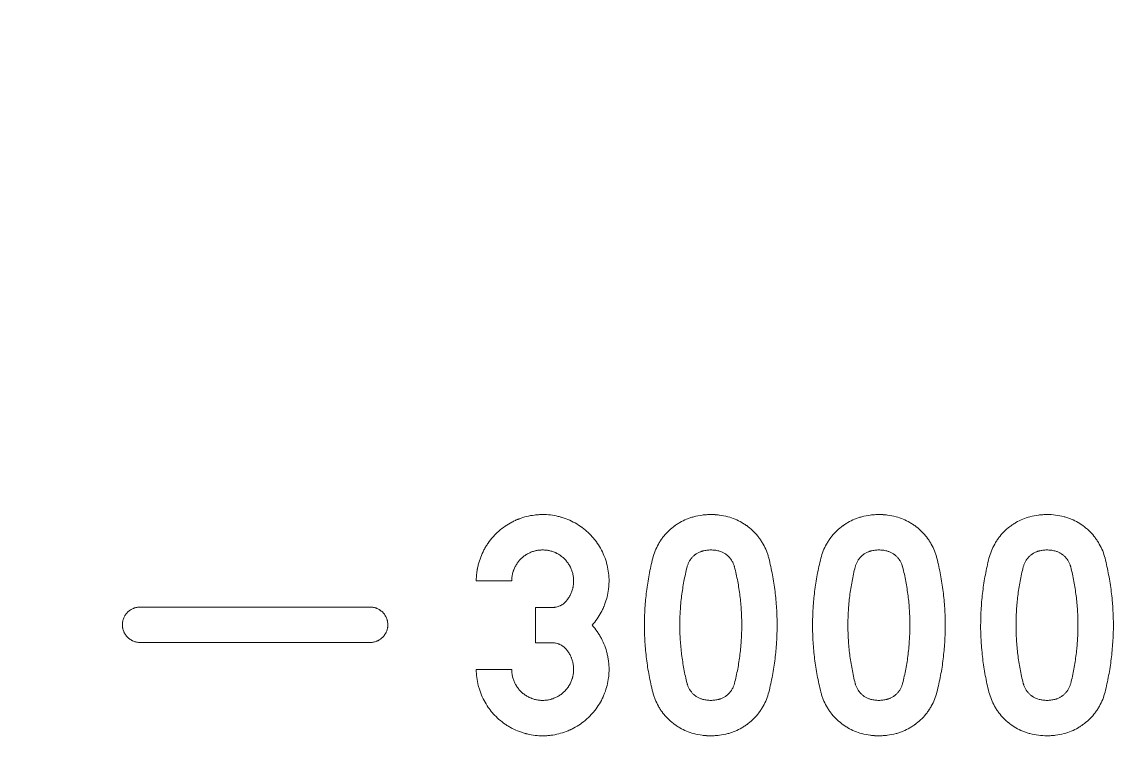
# Model space of a CAD drawing. Header units: millimetres. Extents: x 4664 to 8864, y -38 to 2932.
# Drawn here: x 6622.43 to 6635.72, y 750.3 to 759.11 of the extents above; entities that cross this region are included whole.
import ezdxf

# ---------------------------------------------------------------- set-up
doc = ezdxf.new("R2010")
doc.units = ezdxf.units.MM

msp = doc.modelspace()

# ---------------------------------------------------------------- linework, layer by layer
at = {"lineweight": 5}
for p, q in [((6627.933, 752.342), (6628.362, 752.342)), ((6626.648, 752.026), (6623.864, 752.026)), ((6628.856, 752.021), (6628.651, 752.021)), ((6628.651, 752.021), (6628.651, 751.593)), ((6623.864, 751.598), (6626.648, 751.598)), ((6628.651, 751.593), (6628.856, 751.593)), ((6628.362, 751.271), (6627.933, 751.271))]:
    msp.add_line(p, q, dxfattribs=at)
for radius in [89.114, 88.156]:
    msp.add_arc((6593.322, 739.226), radius, 2.73527, 80.78997, dxfattribs=at)
for points, knots in [([(6629.335, 751.807), (6629.357, 751.831), (6629.377, 751.856), (6629.414, 751.909), (6629.431, 751.937), (6629.453, 751.979), (6629.46, 751.994), (6629.471, 752.016), (6629.474, 752.024), (6629.479, 752.035), (6629.48, 752.039), (6629.483, 752.046), (6629.485, 752.05), (6629.498, 752.084), (6629.508, 752.115), (6629.523, 752.178), (6629.529, 752.21), (6629.535, 752.258), (6629.537, 752.274), (6629.538, 752.295), (6629.539, 752.299), (6629.539, 752.307), (6629.539, 752.319), (6629.54, 752.332), (6629.54, 752.372), (6629.538, 752.405), (6629.53, 752.469), (6629.525, 752.501), (6629.515, 752.541), (6629.513, 752.549), (6629.508, 752.565), (6629.506, 752.573), (6629.499, 752.596), (6629.493, 752.612), (6629.476, 752.657), (6629.463, 752.687), (6629.433, 752.744), (6629.416, 752.772), (6629.395, 752.803), (6629.392, 752.806), (6629.388, 752.813), (6629.38, 752.823), (6629.363, 752.846), (6629.347, 752.864), (6629.315, 752.901), (6629.292, 752.924), (6629.255, 752.956), (6629.243, 752.966), (6629.224, 752.981), (6629.217, 752.986), (6629.207, 752.993), (6629.204, 752.996), (6629.197, 753), (6629.194, 753.003), (6629.163, 753.023), (6629.136, 753.04), (6629.078, 753.07), (6629.049, 753.083), (6629.004, 753.1), (6628.988, 753.105), (6628.969, 753.111), (6628.965, 753.112), (6628.957, 753.115), (6628.945, 753.118), (6628.933, 753.121), (6628.894, 753.131), (6628.831, 753.142), (6628.767, 753.146), (6628.726, 753.146), (6628.718, 753.145), (6628.702, 753.145), (6628.694, 753.144), (6628.67, 753.143), (6628.654, 753.141), (6628.606, 753.135), (6628.574, 753.13), (6628.512, 753.114), (6628.482, 753.105), (6628.448, 753.092), (6628.444, 753.09), (6628.436, 753.087), (6628.433, 753.086), (6628.421, 753.081), (6628.399, 753.072), (6628.377, 753.061), (6628.335, 753.039), (6628.307, 753.022), (6628.255, 752.986), (6628.229, 752.966), (6628.202, 752.942), (6628.199, 752.939), (6628.193, 752.934), (6628.184, 752.925), (6628.164, 752.906), (6628.147, 752.888), (6628.115, 752.852), (6628.095, 752.827), (6628.068, 752.787), (6628.059, 752.774), (6628.046, 752.753), (6628.042, 752.746), (6628.034, 752.732), (6628.03, 752.725), (6628.011, 752.689), (6627.998, 752.659), (6627.975, 752.599), (6627.965, 752.568), (6627.953, 752.521), (6627.95, 752.505), (6627.946, 752.485), (6627.945, 752.481), (6627.944, 752.473), (6627.943, 752.469), (6627.942, 752.457), (6627.94, 752.449), (6627.935, 752.408), (6627.933, 752.375), (6627.933, 752.342)], [0, 0, 0, 0, 0.03125, 0.03125, 0.0625, 0.0625, 0.078125, 0.078125, 0.085937, 0.085937, 0.089844, 0.089844, 0.09375, 0.09375, 0.125, 0.125, 0.15625, 0.15625, 0.171875, 0.171875, 0.175781, 0.175781, 0.179687, 0.1875, 0.1875, 0.21875, 0.21875, 0.25, 0.25, 0.257812, 0.257812, 0.265625, 0.265625, 0.28125, 0.28125, 0.3125, 0.3125, 0.34375, 0.34375, 0.347656, 0.347656, 0.351562, 0.359375, 0.375, 0.375, 0.40625, 0.40625, 0.421875, 0.421875, 0.429687, 0.429687, 0.433594, 0.433594, 0.4375, 0.4375, 0.46875, 0.46875, 0.5, 0.5, 0.515625, 0.515625, 0.519531, 0.519531, 0.523437, 0.53125, 0.53125, 0.5625, 0.59375, 0.59375, 0.601562, 0.601562, 0.609375, 0.609375, 0.625, 0.625, 0.65625, 0.65625, 0.6875, 0.6875, 0.691406, 0.691406, 0.695312, 0.695312, 0.703125, 0.71875, 0.71875, 0.75, 0.75, 0.78125, 0.78125, 0.785156, 0.785156, 0.789062, 0.796875, 0.8125, 0.8125, 0.84375, 0.84375, 0.859375, 0.859375, 0.867187, 0.867187, 0.875, 0.875, 0.90625, 0.90625, 0.9375, 0.9375, 0.953125, 0.953125, 0.957031, 0.957031, 0.960937, 0.960937, 0.96875, 0.96875, 1, 1, 1, 1]), ([(6630.069, 752.617), (6630.077, 752.647), (6630.086, 752.676), (6630.109, 752.734), (6630.123, 752.761), (6630.145, 752.802), (6630.153, 752.815), (6630.164, 752.831), (6630.166, 752.835), (6630.171, 752.841), (6630.177, 752.851), (6630.184, 752.86), (6630.207, 752.891), (6630.228, 752.914), (6630.271, 752.957), (6630.294, 752.978), (6630.321, 752.999), (6630.324, 753.001), (6630.331, 753.006), (6630.34, 753.013), (6630.349, 753.02), (6630.369, 753.032), (6630.382, 753.041), (6630.421, 753.064), (6630.449, 753.077), (6630.491, 753.095), (6630.506, 753.1), (6630.528, 753.108), (6630.535, 753.11), (6630.55, 753.114), (6630.557, 753.117), (6630.565, 753.119)], [0, 0, 0, 0, 0.125, 0.125, 0.25, 0.25, 0.3125, 0.3125, 0.328125, 0.328125, 0.34375, 0.375, 0.375, 0.5, 0.5, 0.625, 0.625, 0.640625, 0.640625, 0.65625, 0.6875, 0.6875, 0.75, 0.75, 0.875, 0.875, 0.9375, 0.9375, 0.96875, 0.96875, 1, 1, 1, 1]), ([(6630.565, 753.119), (6630.598, 753.128), (6630.633, 753.134), (6630.701, 753.143), (6630.736, 753.145), (6630.788, 753.146), (6630.805, 753.145), (6630.831, 753.143), (6630.84, 753.143), (6630.857, 753.141), (6630.866, 753.14), (6630.909, 753.134), (6630.944, 753.128), (6630.978, 753.119)], [0, 0, 0, 0, 0.25, 0.25, 0.5, 0.5, 0.625, 0.625, 0.6875, 0.6875, 0.75, 0.75, 1, 1, 1, 1]), ([(6630.978, 753.119), (6630.944, 753.128), (6630.91, 753.134), (6630.841, 753.143), (6630.806, 753.146), (6630.754, 753.146), (6630.737, 753.145), (6630.711, 753.143), (6630.702, 753.143), (6630.685, 753.141), (6630.676, 753.14), (6630.633, 753.134), (6630.598, 753.128), (6630.565, 753.119)], [0, 0, 0, 0, 0.25, 0.25, 0.5, 0.5, 0.625, 0.625, 0.6875, 0.6875, 0.75, 0.75, 1, 1, 1, 1]), ([(6630.978, 753.119), (6631.008, 753.111), (6631.037, 753.101), (6631.093, 753.077), (6631.121, 753.064), (6631.16, 753.041), (6631.173, 753.033), (6631.19, 753.022), (6631.193, 753.02), (6631.199, 753.015), (6631.209, 753.009), (6631.218, 753.002), (6631.248, 752.978), (6631.271, 752.958), (6631.315, 752.914), (6631.335, 752.891), (6631.356, 752.863), (6631.358, 752.86), (6631.363, 752.854), (6631.37, 752.844), (6631.376, 752.835), (6631.389, 752.815), (6631.397, 752.802), (6631.42, 752.762), (6631.433, 752.734), (6631.451, 752.691), (6631.456, 752.676), (6631.463, 752.654), (6631.465, 752.647), (6631.47, 752.632), (6631.472, 752.624), (6631.474, 752.617)], [0, 0, 0, 0, 0.125, 0.125, 0.25, 0.25, 0.3125, 0.3125, 0.328125, 0.328125, 0.34375, 0.375, 0.375, 0.5, 0.5, 0.625, 0.625, 0.640625, 0.640625, 0.65625, 0.6875, 0.6875, 0.75, 0.75, 0.875, 0.875, 0.9375, 0.9375, 0.96875, 0.96875, 1, 1, 1, 1]), ([(6632.104, 752.617), (6632.111, 752.647), (6632.121, 752.676), (6632.144, 752.734), (6632.157, 752.762), (6632.18, 752.802), (6632.188, 752.815), (6632.199, 752.831), (6632.201, 752.835), (6632.205, 752.841), (6632.212, 752.851), (6632.219, 752.86), (6632.242, 752.891), (6632.262, 752.914), (6632.306, 752.958), (6632.329, 752.978), (6632.356, 752.999), (6632.359, 753.002), (6632.365, 753.006), (6632.375, 753.013), (6632.384, 753.02), (6632.403, 753.032), (6632.416, 753.041), (6632.456, 753.064), (6632.484, 753.077), (6632.526, 753.095), (6632.54, 753.1), (6632.562, 753.108), (6632.57, 753.11), (6632.584, 753.114), (6632.592, 753.117), (6632.599, 753.119)], [0, 0, 0, 0, 0.125, 0.125, 0.25, 0.25, 0.3125, 0.3125, 0.328125, 0.328125, 0.34375, 0.375, 0.375, 0.5, 0.5, 0.625, 0.625, 0.640625, 0.640625, 0.65625, 0.6875, 0.6875, 0.75, 0.75, 0.875, 0.875, 0.9375, 0.9375, 0.96875, 0.96875, 1, 1, 1, 1]), ([(6632.599, 753.119), (6632.633, 753.128), (6632.667, 753.134), (6632.736, 753.143), (6632.77, 753.145), (6632.822, 753.146), (6632.84, 753.145), (6632.866, 753.143), (6632.875, 753.143), (6632.892, 753.141), (6632.901, 753.14), (6632.944, 753.134), (6632.979, 753.128), (6633.013, 753.119)], [0, 0, 0, 0, 0.25, 0.25, 0.5, 0.5, 0.625, 0.625, 0.6875, 0.6875, 0.75, 0.75, 1, 1, 1, 1]), ([(6633.013, 753.119), (6632.979, 753.128), (6632.944, 753.134), (6632.876, 753.143), (6632.841, 753.146), (6632.789, 753.146), (6632.772, 753.145), (6632.746, 753.143), (6632.737, 753.143), (6632.719, 753.141), (6632.711, 753.14), (6632.667, 753.134), (6632.633, 753.128), (6632.599, 753.119)], [0, 0, 0, 0, 0.25, 0.25, 0.5, 0.5, 0.625, 0.625, 0.6875, 0.6875, 0.75, 0.75, 1, 1, 1, 1]), ([(6633.013, 753.119), (6633.042, 753.111), (6633.071, 753.101), (6633.128, 753.077), (6633.155, 753.064), (6633.195, 753.041), (6633.208, 753.033), (6633.224, 753.022), (6633.227, 753.02), (6633.234, 753.015), (6633.243, 753.009), (6633.253, 753.002), (6633.283, 752.978), (6633.306, 752.958), (6633.349, 752.914), (6633.37, 752.891), (6633.391, 752.863), (6633.393, 752.86), (6633.398, 752.854), (6633.404, 752.844), (6633.411, 752.835), (6633.424, 752.815), (6633.432, 752.802), (6633.455, 752.762), (6633.468, 752.734), (6633.485, 752.691), (6633.49, 752.676), (6633.498, 752.654), (6633.5, 752.647), (6633.504, 752.632), (6633.506, 752.624), (6633.508, 752.617)], [0, 0, 0, 0, 0.125, 0.125, 0.25, 0.25, 0.3125, 0.3125, 0.328125, 0.328125, 0.34375, 0.375, 0.375, 0.5, 0.5, 0.625, 0.625, 0.640625, 0.640625, 0.65625, 0.6875, 0.6875, 0.75, 0.75, 0.875, 0.875, 0.9375, 0.9375, 0.96875, 0.96875, 1, 1, 1, 1]), ([(6634.634, 753.119), (6634.604, 753.111), (6634.575, 753.101), (6634.519, 753.077), (6634.491, 753.064), (6634.451, 753.041), (6634.438, 753.033), (6634.422, 753.022), (6634.419, 753.02), (6634.413, 753.015), (6634.403, 753.008), (6634.394, 753.002), (6634.363, 752.978), (6634.34, 752.958), (6634.297, 752.914), (6634.277, 752.891), (6634.256, 752.863), (6634.254, 752.86), (6634.249, 752.854), (6634.247, 752.85), (6634.24, 752.841), (6634.236, 752.834), (6634.223, 752.815), (6634.215, 752.802), (6634.192, 752.762), (6634.179, 752.734), (6634.156, 752.677), (6634.146, 752.647), (6634.138, 752.617)], [0, 0, 0, 0, 0.125, 0.125, 0.25, 0.25, 0.3125, 0.3125, 0.328125, 0.328125, 0.34375, 0.375, 0.375, 0.5, 0.5, 0.625, 0.625, 0.640625, 0.640625, 0.65625, 0.65625, 0.6875, 0.6875, 0.75, 0.75, 0.875, 0.875, 1, 1, 1, 1]), ([(6635.047, 753.119), (6635.013, 753.128), (6634.979, 753.134), (6634.91, 753.143), (6634.876, 753.146), (6634.824, 753.146), (6634.806, 753.145), (6634.78, 753.143), (6634.771, 753.143), (6634.754, 753.141), (6634.745, 753.14), (6634.702, 753.134), (6634.668, 753.128), (6634.634, 753.119)], [0, 0, 0, 0, 0.25, 0.25, 0.5, 0.5, 0.625, 0.625, 0.6875, 0.6875, 0.75, 0.75, 1, 1, 1, 1]), ([(6635.047, 753.119), (6635.013, 753.128), (6634.979, 753.134), (6634.91, 753.143), (6634.876, 753.146), (6634.824, 753.146), (6634.806, 753.145), (6634.78, 753.143), (6634.771, 753.143), (6634.754, 753.141), (6634.745, 753.14), (6634.702, 753.134), (6634.668, 753.128), (6634.634, 753.119)], [0, 0, 0, 0, 0.25, 0.25, 0.5, 0.5, 0.625, 0.625, 0.6875, 0.6875, 0.75, 0.75, 1, 1, 1, 1]), ([(6635.543, 752.617), (6635.535, 752.647), (6635.526, 752.676), (6635.503, 752.734), (6635.489, 752.761), (6635.47, 752.795), (6635.467, 752.802), (6635.458, 752.815), (6635.454, 752.822), (6635.441, 752.841), (6635.432, 752.854), (6635.404, 752.891), (6635.384, 752.914), (6635.352, 752.947), (6635.341, 752.957), (6635.323, 752.973), (6635.315, 752.98), (6635.306, 752.987), (6635.299, 752.992), (6635.296, 752.995), (6635.269, 753.016), (6635.243, 753.033), (6635.19, 753.064), (6635.163, 753.077), (6635.128, 753.092), (6635.12, 753.095), (6635.106, 753.1), (6635.099, 753.103), (6635.077, 753.11), (6635.062, 753.115), (6635.047, 753.119)], [0, 0, 0, 0, 0.125, 0.125, 0.25, 0.25, 0.28125, 0.28125, 0.3125, 0.3125, 0.375, 0.375, 0.5, 0.5, 0.5625, 0.5625, 0.59375, 0.609375, 0.609375, 0.625, 0.625, 0.75, 0.75, 0.875, 0.875, 0.90625, 0.90625, 0.9375, 0.9375, 1, 1, 1, 1]), ([(6628.362, 752.342), (6628.362, 752.358), (6628.363, 752.373), (6628.366, 752.403), (6628.369, 752.418), (6628.375, 752.44), (6628.377, 752.447), (6628.38, 752.458), (6628.381, 752.462), (6628.384, 752.469), (6628.385, 752.472), (6628.392, 752.49), (6628.398, 752.504), (6628.412, 752.53), (6628.42, 752.543), (6628.433, 752.562), (6628.437, 752.568), (6628.444, 752.577), (6628.447, 752.58), (6628.451, 752.586), (6628.454, 752.589), (6628.466, 752.603), (6628.488, 752.624), (6628.511, 752.642), (6628.527, 752.653), (6628.53, 752.655), (6628.536, 752.659), (6628.539, 752.661), (6628.549, 752.667), (6628.556, 752.671), (6628.576, 752.681), (6628.589, 752.687), (6628.617, 752.698), (6628.631, 752.702), (6628.65, 752.707), (6628.653, 752.708), (6628.661, 752.709), (6628.672, 752.712), (6628.683, 752.713), (6628.705, 752.716), (6628.72, 752.717), (6628.75, 752.717), (6628.765, 752.716), (6628.784, 752.714), (6628.788, 752.714), (6628.795, 752.713), (6628.806, 752.711), (6628.817, 752.708), (6628.839, 752.703), (6628.854, 752.699), (6628.875, 752.691), (6628.882, 752.688), (6628.892, 752.683), (6628.895, 752.682), (6628.902, 752.679), (6628.906, 752.677), (6628.923, 752.668), (6628.949, 752.653), (6628.972, 752.634), (6628.99, 752.619), (6628.995, 752.614), (6629.003, 752.606), (6629.006, 752.603), (6629.011, 752.597), (6629.014, 752.595), (6629.026, 752.58), (6629.045, 752.557), (6629.061, 752.531), (6629.07, 752.514), (6629.072, 752.51), (6629.075, 752.504), (6629.077, 752.5), (6629.081, 752.49), (6629.084, 752.483), (6629.092, 752.461), (6629.097, 752.447), (6629.104, 752.417), (6629.107, 752.402), (6629.109, 752.383), (6629.11, 752.379), (6629.11, 752.372), (6629.111, 752.36), (6629.111, 752.349), (6629.111, 752.326), (6629.11, 752.311), (6629.108, 752.289), (6629.106, 752.281), (6629.104, 752.27), (6629.104, 752.266), (6629.102, 752.259), (6629.101, 752.255), (6629.096, 752.237), (6629.092, 752.222), (6629.081, 752.194), (6629.075, 752.18), (6629.064, 752.16), (6629.061, 752.154), (6629.055, 752.144), (6629.053, 752.141), (6629.048, 752.134), (6629.046, 752.131), (6629.035, 752.116), (6629.026, 752.104), (6629.016, 752.092)], [0, 0, 0, 0, 0.03125, 0.03125, 0.0625, 0.0625, 0.078125, 0.078125, 0.085938, 0.085938, 0.09375, 0.09375, 0.125, 0.125, 0.15625, 0.15625, 0.171875, 0.171875, 0.179688, 0.179688, 0.1875, 0.1875, 0.21875, 0.25, 0.25, 0.257813, 0.257813, 0.265625, 0.265625, 0.28125, 0.28125, 0.3125, 0.3125, 0.34375, 0.34375, 0.351562, 0.351562, 0.359375, 0.375, 0.375, 0.40625, 0.40625, 0.4375, 0.4375, 0.445312, 0.445312, 0.453125, 0.46875, 0.46875, 0.5, 0.5, 0.515625, 0.515625, 0.523437, 0.523437, 0.53125, 0.53125, 0.5625, 0.59375, 0.59375, 0.609375, 0.609375, 0.617187, 0.617187, 0.625, 0.625, 0.65625, 0.6875, 0.6875, 0.695312, 0.695312, 0.703125, 0.703125, 0.71875, 0.71875, 0.75, 0.75, 0.78125, 0.78125, 0.789062, 0.789062, 0.796875, 0.8125, 0.8125, 0.84375, 0.84375, 0.859375, 0.859375, 0.867187, 0.867187, 0.875, 0.875, 0.90625, 0.90625, 0.9375, 0.9375, 0.953125, 0.953125, 0.960937, 0.960937, 0.96875, 0.96875, 1, 1, 1, 1]), ([(6630.484, 752.511), (6630.487, 752.523), (6630.491, 752.535), (6630.5, 752.557), (6630.505, 752.567), (6630.514, 752.583), (6630.517, 752.588), (6630.522, 752.595), (6630.523, 752.598), (6630.527, 752.603), (6630.528, 752.605), (6630.537, 752.617), (6630.553, 752.635), (6630.571, 752.65), (6630.582, 752.66), (6630.585, 752.661), (6630.59, 752.665), (6630.597, 752.67), (6630.604, 752.675), (6630.62, 752.683), (6630.63, 752.689), (6630.647, 752.695), (6630.652, 752.697), (6630.661, 752.7), (6630.663, 752.701), (6630.669, 752.703), (6630.672, 752.704), (6630.675, 752.705)], [0, 0, 0, 0, 0.125, 0.125, 0.25, 0.25, 0.3125, 0.3125, 0.34375, 0.34375, 0.375, 0.375, 0.5, 0.625, 0.625, 0.65625, 0.65625, 0.6875, 0.75, 0.75, 0.875, 0.875, 0.9375, 0.9375, 0.96875, 0.96875, 1, 1, 1, 1]), ([(6630.675, 752.705), (6630.691, 752.709), (6630.707, 752.712), (6630.739, 752.716), (6630.755, 752.717), (6630.779, 752.717), (6630.787, 752.717), (6630.799, 752.716), (6630.803, 752.716), (6630.811, 752.715), (6630.816, 752.715), (6630.836, 752.712), (6630.852, 752.709), (6630.868, 752.705)], [0, 0, 0, 0, 0.25, 0.25, 0.5, 0.5, 0.625, 0.625, 0.6875, 0.6875, 0.75, 0.75, 1, 1, 1, 1]), ([(6630.868, 752.705), (6630.879, 752.702), (6630.89, 752.698), (6630.912, 752.689), (6630.923, 752.684), (6630.938, 752.675), (6630.943, 752.672), (6630.95, 752.667), (6630.953, 752.665), (6630.958, 752.661), (6630.96, 752.66), (6630.972, 752.651), (6630.981, 752.643), (6630.997, 752.626), (6631.005, 752.617), (6631.014, 752.605), (6631.016, 752.603), (6631.019, 752.598), (6631.024, 752.59), (6631.029, 752.583), (6631.038, 752.567), (6631.043, 752.557), (6631.049, 752.54), (6631.051, 752.534), (6631.054, 752.526), (6631.055, 752.523), (6631.057, 752.517), (6631.058, 752.514), (6631.058, 752.511)], [0, 0, 0, 0, 0.125, 0.125, 0.25, 0.25, 0.3125, 0.3125, 0.34375, 0.34375, 0.375, 0.375, 0.5, 0.5, 0.625, 0.625, 0.65625, 0.65625, 0.6875, 0.75, 0.75, 0.875, 0.875, 0.9375, 0.9375, 0.96875, 0.96875, 1, 1, 1, 1]), ([(6632.519, 752.511), (6632.522, 752.523), (6632.526, 752.535), (6632.534, 752.557), (6632.54, 752.567), (6632.548, 752.583), (6632.551, 752.588), (6632.556, 752.595), (6632.558, 752.598), (6632.561, 752.603), (6632.563, 752.605), (6632.572, 752.617), (6632.588, 752.635), (6632.605, 752.65), (6632.617, 752.66), (6632.62, 752.661), (6632.624, 752.665), (6632.632, 752.67), (6632.639, 752.675), (6632.654, 752.683), (6632.665, 752.689), (6632.681, 752.695), (6632.687, 752.697), (6632.695, 752.7), (6632.698, 752.701), (6632.704, 752.703), (6632.707, 752.704), (6632.71, 752.705)], [0, 0, 0, 0, 0.125, 0.125, 0.25, 0.25, 0.3125, 0.3125, 0.34375, 0.34375, 0.375, 0.375, 0.5, 0.625, 0.625, 0.65625, 0.65625, 0.6875, 0.75, 0.75, 0.875, 0.875, 0.9375, 0.9375, 0.96875, 0.96875, 1, 1, 1, 1]), ([(6632.71, 752.705), (6632.725, 752.709), (6632.741, 752.712), (6632.773, 752.716), (6632.789, 752.717), (6632.814, 752.717), (6632.822, 752.717), (6632.834, 752.716), (6632.838, 752.716), (6632.846, 752.715), (6632.85, 752.715), (6632.87, 752.712), (6632.887, 752.709), (6632.902, 752.705)], [0, 0, 0, 0, 0.25, 0.25, 0.5, 0.5, 0.625, 0.625, 0.6875, 0.6875, 0.75, 0.75, 1, 1, 1, 1]), ([(6632.902, 752.705), (6632.914, 752.702), (6632.936, 752.694), (6632.957, 752.684), (6632.973, 752.675), (6632.978, 752.672), (6632.985, 752.667), (6632.987, 752.665), (6632.992, 752.661), (6632.995, 752.66), (6633.006, 752.651), (6633.015, 752.643), (6633.032, 752.626), (6633.04, 752.617), (6633.049, 752.605), (6633.05, 752.603), (6633.054, 752.598), (6633.059, 752.59), (6633.064, 752.583), (6633.072, 752.567), (6633.078, 752.557), (6633.084, 752.54), (6633.086, 752.535), (6633.089, 752.526), (6633.09, 752.523), (6633.092, 752.517), (6633.092, 752.514), (6633.093, 752.511)], [0, 0, 0, 0, 0.125, 0.25, 0.25, 0.3125, 0.3125, 0.34375, 0.34375, 0.375, 0.375, 0.5, 0.5, 0.625, 0.625, 0.65625, 0.65625, 0.6875, 0.75, 0.75, 0.875, 0.875, 0.9375, 0.9375, 0.96875, 0.96875, 1, 1, 1, 1]), ([(6634.554, 752.511), (6634.557, 752.523), (6634.56, 752.535), (6634.569, 752.557), (6634.574, 752.567), (6634.583, 752.583), (6634.586, 752.588), (6634.591, 752.595), (6634.593, 752.598), (6634.596, 752.603), (6634.598, 752.605), (6634.607, 752.617), (6634.622, 752.635), (6634.64, 752.651), (6634.652, 752.66), (6634.654, 752.661), (6634.659, 752.665), (6634.666, 752.67), (6634.674, 752.675), (6634.689, 752.683), (6634.7, 752.689), (6634.716, 752.695), (6634.722, 752.697), (6634.73, 752.7), (6634.733, 752.701), (6634.739, 752.703), (6634.741, 752.704), (6634.744, 752.705)], [0, 0, 0, 0, 0.125, 0.125, 0.25, 0.25, 0.3125, 0.3125, 0.34375, 0.34375, 0.375, 0.375, 0.5, 0.625, 0.625, 0.65625, 0.65625, 0.6875, 0.75, 0.75, 0.875, 0.875, 0.9375, 0.9375, 0.96875, 0.96875, 1, 1, 1, 1]), ([(6634.744, 752.705), (6634.76, 752.709), (6634.776, 752.712), (6634.808, 752.716), (6634.824, 752.717), (6634.848, 752.717), (6634.856, 752.717), (6634.869, 752.716), (6634.873, 752.716), (6634.881, 752.715), (6634.885, 752.715), (6634.905, 752.712), (6634.921, 752.709), (6634.937, 752.705)], [0, 0, 0, 0, 0.25, 0.25, 0.5, 0.5, 0.625, 0.625, 0.6875, 0.6875, 0.75, 0.75, 1, 1, 1, 1]), ([(6634.937, 752.705), (6634.949, 752.702), (6634.971, 752.694), (6634.992, 752.684), (6635.007, 752.675), (6635.012, 752.672), (6635.02, 752.667), (6635.022, 752.665), (6635.027, 752.661), (6635.029, 752.66), (6635.041, 752.651), (6635.05, 752.643), (6635.067, 752.626), (6635.074, 752.617), (6635.083, 752.605), (6635.085, 752.603), (6635.089, 752.598), (6635.094, 752.59), (6635.098, 752.583), (6635.107, 752.567), (6635.112, 752.557), (6635.119, 752.54), (6635.121, 752.535), (6635.124, 752.526), (6635.125, 752.523), (6635.126, 752.517), (6635.127, 752.514), (6635.128, 752.511)], [0, 0, 0, 0, 0.125, 0.25, 0.25, 0.3125, 0.3125, 0.34375, 0.34375, 0.375, 0.375, 0.5, 0.5, 0.625, 0.625, 0.65625, 0.65625, 0.6875, 0.75, 0.75, 0.875, 0.875, 0.9375, 0.9375, 0.96875, 0.96875, 1, 1, 1, 1]), ([(6630.069, 750.997), (6630.052, 751.064), (6630.037, 751.131), (6630.012, 751.265), (6629.991, 751.399), (6629.972, 751.602), (6629.968, 751.737), (6629.968, 751.873), (6629.97, 751.941), (6629.975, 752.026), (6629.977, 752.043), (6629.979, 752.078), (6629.981, 752.095), (6629.985, 752.146), (6629.989, 752.18), (6630.002, 752.282), (6630.023, 752.417), (6630.052, 752.55), (6630.069, 752.617)], [0, 0, 0, 0, 0.125, 0.125, 0.25, 0.375, 0.5, 0.5, 0.625, 0.625, 0.65625, 0.65625, 0.6875, 0.6875, 0.75, 0.75, 0.875, 1, 1, 1, 1]), ([(6631.474, 752.617), (6631.491, 752.55), (6631.505, 752.483), (6631.53, 752.349), (6631.551, 752.215), (6631.57, 752.012), (6631.574, 751.877), (6631.574, 751.741), (6631.572, 751.673), (6631.567, 751.588), (6631.566, 751.571), (6631.563, 751.536), (6631.562, 751.519), (6631.557, 751.468), (6631.553, 751.434), (6631.541, 751.332), (6631.52, 751.197), (6631.49, 751.064), (6631.474, 750.997)], [0, 0, 0, 0, 0.125, 0.125, 0.25, 0.375, 0.5, 0.5, 0.625, 0.625, 0.65625, 0.65625, 0.6875, 0.6875, 0.75, 0.75, 0.875, 1, 1, 1, 1]), ([(6632.104, 750.997), (6632.087, 751.064), (6632.072, 751.131), (6632.047, 751.265), (6632.026, 751.399), (6632.007, 751.602), (6632.003, 751.737), (6632.003, 751.873), (6632.005, 751.941), (6632.01, 752.026), (6632.011, 752.044), (6632.014, 752.078), (6632.015, 752.095), (6632.02, 752.146), (6632.024, 752.18), (6632.036, 752.282), (6632.057, 752.417), (6632.087, 752.55), (6632.104, 752.617)], [0, 0, 0, 0, 0.125, 0.125, 0.25, 0.375, 0.5, 0.5, 0.625, 0.625, 0.65625, 0.65625, 0.6875, 0.6875, 0.75, 0.75, 0.875, 1, 1, 1, 1]), ([(6633.508, 752.617), (6633.525, 752.55), (6633.54, 752.483), (6633.565, 752.349), (6633.586, 752.215), (6633.605, 752.012), (6633.609, 751.877), (6633.609, 751.741), (6633.607, 751.673), (6633.602, 751.588), (6633.601, 751.57), (6633.598, 751.536), (6633.597, 751.519), (6633.592, 751.468), (6633.588, 751.434), (6633.576, 751.332), (6633.555, 751.197), (6633.525, 751.064), (6633.508, 750.997)], [0, 0, 0, 0, 0.125, 0.125, 0.25, 0.375, 0.5, 0.5, 0.625, 0.625, 0.65625, 0.65625, 0.6875, 0.6875, 0.75, 0.75, 0.875, 1, 1, 1, 1]), ([(6634.138, 752.617), (6634.122, 752.55), (6634.107, 752.484), (6634.082, 752.35), (6634.061, 752.216), (6634.042, 752.014), (6634.038, 751.879), (6634.037, 751.743), (6634.039, 751.675), (6634.045, 751.59), (6634.046, 751.572), (6634.048, 751.538), (6634.05, 751.521), (6634.055, 751.47), (6634.058, 751.436), (6634.071, 751.334), (6634.092, 751.198), (6634.121, 751.064), (6634.138, 750.997)], [0, 0, 0, 0, 0.125, 0.125, 0.25, 0.375, 0.5, 0.5, 0.625, 0.625, 0.65625, 0.65625, 0.6875, 0.6875, 0.75, 0.75, 0.875, 1, 1, 1, 1]), ([(6635.543, 750.997), (6635.56, 751.064), (6635.574, 751.13), (6635.6, 751.264), (6635.62, 751.398), (6635.639, 751.6), (6635.644, 751.735), (6635.644, 751.871), (6635.642, 751.939), (6635.637, 752.024), (6635.636, 752.041), (6635.633, 752.076), (6635.631, 752.093), (6635.627, 752.144), (6635.623, 752.178), (6635.61, 752.28), (6635.589, 752.416), (6635.56, 752.55), (6635.543, 752.617)], [0, 0, 0, 0, 0.125, 0.125, 0.25, 0.375, 0.5, 0.5, 0.625, 0.625, 0.65625, 0.65625, 0.6875, 0.6875, 0.75, 0.75, 0.875, 1, 1, 1, 1]), ([(6630.484, 751.102), (6630.469, 751.16), (6630.457, 751.219), (6630.435, 751.335), (6630.417, 751.452), (6630.4, 751.628), (6630.396, 751.746), (6630.396, 751.864), (6630.398, 751.924), (6630.403, 751.998), (6630.404, 752.013), (6630.406, 752.042), (6630.407, 752.057), (6630.411, 752.102), (6630.415, 752.132), (6630.426, 752.22), (6630.444, 752.338), (6630.47, 752.454), (6630.484, 752.511)], [0, 0, 0, 0, 0.125, 0.125, 0.25, 0.375, 0.5, 0.5, 0.625, 0.625, 0.65625, 0.65625, 0.6875, 0.6875, 0.75, 0.75, 0.875, 1, 1, 1, 1]), ([(6631.058, 752.511), (6631.073, 752.453), (6631.086, 752.395), (6631.108, 752.279), (6631.126, 752.162), (6631.142, 751.986), (6631.146, 751.868), (6631.146, 751.75), (6631.144, 751.69), (6631.14, 751.616), (6631.139, 751.601), (6631.136, 751.571), (6631.135, 751.557), (6631.131, 751.512), (6631.128, 751.482), (6631.117, 751.394), (6631.099, 751.276), (6631.073, 751.16), (6631.058, 751.102)], [0, 0, 0, 0, 0.125, 0.125, 0.25, 0.375, 0.5, 0.5, 0.625, 0.625, 0.65625, 0.65625, 0.6875, 0.6875, 0.75, 0.75, 0.875, 1, 1, 1, 1]), ([(6632.519, 751.102), (6632.504, 751.16), (6632.491, 751.219), (6632.47, 751.335), (6632.451, 751.452), (6632.435, 751.628), (6632.431, 751.746), (6632.431, 751.864), (6632.433, 751.924), (6632.437, 751.998), (6632.439, 752.013), (6632.441, 752.043), (6632.442, 752.057), (6632.446, 752.102), (6632.449, 752.132), (6632.46, 752.22), (6632.479, 752.338), (6632.504, 752.454), (6632.519, 752.511)], [0, 0, 0, 0, 0.125, 0.125, 0.25, 0.375, 0.5, 0.5, 0.625, 0.625, 0.65625, 0.65625, 0.6875, 0.6875, 0.75, 0.75, 0.875, 1, 1, 1, 1]), ([(6633.093, 752.511), (6633.108, 752.453), (6633.121, 752.395), (6633.142, 752.279), (6633.161, 752.162), (6633.177, 751.986), (6633.181, 751.868), (6633.181, 751.749), (6633.179, 751.69), (6633.174, 751.616), (6633.173, 751.601), (6633.171, 751.571), (6633.17, 751.557), (6633.166, 751.512), (6633.163, 751.482), (6633.152, 751.394), (6633.133, 751.276), (6633.108, 751.16), (6633.093, 751.102)], [0, 0, 0, 0, 0.125, 0.125, 0.25, 0.375, 0.5, 0.5, 0.625, 0.625, 0.65625, 0.65625, 0.6875, 0.6875, 0.75, 0.75, 0.875, 1, 1, 1, 1]), ([(6634.554, 751.102), (6634.539, 751.16), (6634.526, 751.219), (6634.504, 751.335), (6634.486, 751.452), (6634.47, 751.628), (6634.466, 751.746), (6634.466, 751.865), (6634.468, 751.924), (6634.472, 751.998), (6634.473, 752.013), (6634.476, 752.043), (6634.477, 752.057), (6634.481, 752.102), (6634.484, 752.132), (6634.495, 752.22), (6634.513, 752.338), (6634.539, 752.454), (6634.554, 752.511)], [0, 0, 0, 0, 0.125, 0.125, 0.25, 0.375, 0.5, 0.5, 0.625, 0.625, 0.65625, 0.65625, 0.6875, 0.6875, 0.75, 0.75, 0.875, 1, 1, 1, 1]), ([(6635.128, 752.511), (6635.142, 752.453), (6635.155, 752.395), (6635.177, 752.279), (6635.195, 752.162), (6635.212, 751.986), (6635.215, 751.868), (6635.216, 751.749), (6635.214, 751.69), (6635.209, 751.616), (6635.208, 751.601), (6635.206, 751.571), (6635.205, 751.556), (6635.2, 751.512), (6635.197, 751.482), (6635.186, 751.394), (6635.168, 751.276), (6635.142, 751.16), (6635.128, 751.102)], [0, 0, 0, 0, 0.125, 0.125, 0.25, 0.375, 0.5, 0.5, 0.625, 0.625, 0.65625, 0.65625, 0.6875, 0.6875, 0.75, 0.75, 0.875, 1, 1, 1, 1]), ([(6623.864, 752.026), (6623.85, 752.026), (6623.836, 752.024), (6623.816, 752.02), (6623.809, 752.019), (6623.799, 752.016), (6623.796, 752.015), (6623.789, 752.012), (6623.786, 752.011), (6623.769, 752.004), (6623.757, 751.998), (6623.74, 751.986), (6623.734, 751.982), (6623.723, 751.973), (6623.718, 751.969), (6623.703, 751.954), (6623.694, 751.943), (6623.685, 751.929), (6623.683, 751.926), (6623.679, 751.92), (6623.677, 751.917), (6623.672, 751.907), (6623.666, 751.895), (6623.661, 751.882), (6623.658, 751.872), (6623.657, 751.868), (6623.656, 751.862), (6623.655, 751.858), (6623.651, 751.841), (6623.65, 751.827), (6623.65, 751.806), (6623.65, 751.799), (6623.651, 751.79), (6623.651, 751.788), (6623.651, 751.785), (6623.652, 751.783), (6623.652, 751.778), (6623.653, 751.774), (6623.656, 751.757), (6623.66, 751.743), (6623.667, 751.727), (6623.669, 751.724), (6623.672, 751.717), (6623.673, 751.714), (6623.678, 751.705), (6623.682, 751.699), (6623.693, 751.681), (6623.702, 751.67), (6623.715, 751.658), (6623.717, 751.655), (6623.723, 751.651), (6623.725, 751.648), (6623.733, 751.642), (6623.745, 751.633), (6623.757, 751.626), (6623.766, 751.621), (6623.769, 751.62), (6623.776, 751.617), (6623.779, 751.615), (6623.795, 751.608), (6623.808, 751.604), (6623.829, 751.6), (6623.836, 751.599), (6623.85, 751.598), (6623.857, 751.598), (6623.864, 751.598)], [0, 0, 0, 0, 0.0625, 0.0625, 0.09375, 0.09375, 0.109375, 0.109375, 0.125, 0.125, 0.1875, 0.1875, 0.21875, 0.21875, 0.25, 0.25, 0.3125, 0.3125, 0.328125, 0.328125, 0.34375, 0.34375, 0.375, 0.40625, 0.40625, 0.421875, 0.421875, 0.4375, 0.4375, 0.5, 0.5, 0.53125, 0.53125, 0.539063, 0.539063, 0.546875, 0.546875, 0.5625, 0.5625, 0.625, 0.625, 0.640625, 0.640625, 0.65625, 0.65625, 0.6875, 0.6875, 0.75, 0.75, 0.765625, 0.765625, 0.78125, 0.78125, 0.8125, 0.84375, 0.84375, 0.859375, 0.859375, 0.875, 0.875, 0.9375, 0.9375, 0.96875, 0.96875, 1, 1, 1, 1]), ([(6626.648, 752.026), (6626.662, 752.026), (6626.676, 752.024), (6626.697, 752.02), (6626.703, 752.019), (6626.714, 752.016), (6626.717, 752.015), (6626.724, 752.012), (6626.727, 752.011), (6626.743, 752.004), (6626.755, 751.998), (6626.77, 751.988), (6626.773, 751.986), (6626.778, 751.982), (6626.781, 751.98), (6626.789, 751.973), (6626.795, 751.968), (6626.81, 751.953), (6626.819, 751.942), (6626.827, 751.929), (6626.828, 751.928), (6626.83, 751.925), (6626.831, 751.923), (6626.834, 751.919), (6626.836, 751.916), (6626.841, 751.906), (6626.847, 751.893), (6626.851, 751.88), (6626.854, 751.87), (6626.855, 751.867), (6626.857, 751.86), (6626.858, 751.856), (6626.861, 751.839), (6626.863, 751.825), (6626.862, 751.804), (6626.862, 751.797), (6626.861, 751.788), (6626.861, 751.786), (6626.861, 751.783), (6626.86, 751.777), (6626.859, 751.772), (6626.855, 751.755), (6626.851, 751.742), (6626.844, 751.726), (6626.843, 751.722), (6626.84, 751.716), (6626.838, 751.713), (6626.833, 751.704), (6626.826, 751.692), (6626.818, 751.68), (6626.811, 751.672), (6626.809, 751.67), (6626.804, 751.665), (6626.802, 751.662), (6626.789, 751.65), (6626.778, 751.641), (6626.761, 751.629), (6626.755, 751.626), (6626.746, 751.621), (6626.743, 751.619), (6626.736, 751.616), (6626.733, 751.615), (6626.717, 751.608), (6626.704, 751.604), (6626.687, 751.601), (6626.683, 751.6), (6626.676, 751.599), (6626.673, 751.599), (6626.662, 751.598), (6626.655, 751.598), (6626.648, 751.598)], [0, 0, 0, 0, 0.0625, 0.0625, 0.09375, 0.09375, 0.109375, 0.109375, 0.125, 0.125, 0.1875, 0.1875, 0.203125, 0.203125, 0.21875, 0.21875, 0.25, 0.25, 0.3125, 0.3125, 0.320313, 0.320313, 0.328125, 0.328125, 0.34375, 0.34375, 0.375, 0.40625, 0.40625, 0.421875, 0.421875, 0.4375, 0.4375, 0.5, 0.5, 0.53125, 0.53125, 0.539063, 0.539063, 0.546875, 0.5625, 0.5625, 0.625, 0.625, 0.640625, 0.640625, 0.65625, 0.65625, 0.6875, 0.71875, 0.71875, 0.734375, 0.734375, 0.75, 0.75, 0.8125, 0.8125, 0.84375, 0.84375, 0.859375, 0.859375, 0.875, 0.875, 0.9375, 0.9375, 0.953125, 0.953125, 0.96875, 0.96875, 1, 1, 1, 1]), ([(6629.016, 752.092), (6629.011, 752.087), (6629, 752.076), (6628.983, 752.062), (6628.97, 752.054), (6628.961, 752.048), (6628.957, 752.046), (6628.951, 752.043), (6628.947, 752.041), (6628.937, 752.037), (6628.923, 752.031), (6628.909, 752.027), (6628.898, 752.025), (6628.894, 752.024), (6628.886, 752.023), (6628.883, 752.023), (6628.871, 752.021), (6628.864, 752.021), (6628.856, 752.021)], [0, 0, 0, 0, 0.125, 0.25, 0.375, 0.375, 0.4375, 0.4375, 0.5, 0.5, 0.625, 0.75, 0.75, 0.8125, 0.8125, 0.875, 0.875, 1, 1, 1, 1]), ([(6627.933, 751.271), (6627.933, 751.239), (6627.935, 751.206), (6627.943, 751.142), (6627.949, 751.11), (6627.961, 751.062), (6627.965, 751.047), (6627.973, 751.023), (6627.975, 751.015), (6627.981, 751), (6627.983, 750.992), (6627.998, 750.954), (6628.012, 750.924), (6628.042, 750.867), (6628.059, 750.839), (6628.082, 750.806), (6628.089, 750.796), (6628.097, 750.786), (6628.102, 750.78), (6628.104, 750.776), (6628.117, 750.76), (6628.127, 750.748), (6628.16, 750.711), (6628.206, 750.666), (6628.257, 750.626), (6628.287, 750.606), (6628.291, 750.603), (6628.298, 750.599), (6628.301, 750.597), (6628.311, 750.59), (6628.332, 750.577), (6628.353, 750.565), (6628.396, 750.543), (6628.426, 750.53), (6628.471, 750.513), (6628.486, 750.508), (6628.509, 750.501), (6628.521, 750.498), (6628.533, 750.495), (6628.541, 750.492), (6628.545, 750.492), (6628.58, 750.483), (6628.612, 750.477), (6628.676, 750.47), (6628.708, 750.468), (6628.756, 750.468), (6628.772, 750.469), (6628.796, 750.47), (6628.804, 750.471), (6628.82, 750.473), (6628.828, 750.473), (6628.868, 750.479), (6628.9, 750.484), (6628.962, 750.5), (6628.992, 750.509), (6629.037, 750.527), (6629.052, 750.533), (6629.071, 750.541), (6629.074, 750.543), (6629.082, 750.546), (6629.093, 750.551), (6629.103, 750.557), (6629.139, 750.576), (6629.194, 750.609), (6629.244, 750.648), (6629.274, 750.675), (6629.283, 750.683), (6629.292, 750.691), (6629.298, 750.697), (6629.301, 750.7), (6629.315, 750.714), (6629.326, 750.726), (6629.358, 750.762), (6629.378, 750.787), (6629.415, 750.84), (6629.432, 750.868), (6629.451, 750.903), (6629.454, 750.911), (6629.46, 750.922), (6629.461, 750.925), (6629.465, 750.933), (6629.473, 750.951), (6629.481, 750.97), (6629.498, 751.015), (6629.508, 751.046), (6629.524, 751.109), (6629.53, 751.141), (6629.535, 751.181), (6629.536, 751.189), (6629.537, 751.206), (6629.539, 751.23), (6629.54, 751.254), (6629.54, 751.303), (6629.538, 751.335), (6629.532, 751.384), (6629.53, 751.4), (6629.525, 751.424), (6629.524, 751.432), (6629.52, 751.448), (6629.518, 751.456), (6629.508, 751.496), (6629.499, 751.527), (6629.476, 751.588), (6629.462, 751.617), (6629.439, 751.66), (6629.431, 751.675), (6629.419, 751.696), (6629.414, 751.703), (6629.405, 751.716), (6629.401, 751.723), (6629.377, 751.757), (6629.357, 751.782), (6629.335, 751.807)], [0, 0, 0, 0, 0.03125, 0.03125, 0.0625, 0.0625, 0.078125, 0.078125, 0.085938, 0.085938, 0.09375, 0.09375, 0.125, 0.125, 0.15625, 0.15625, 0.164063, 0.167969, 0.167969, 0.171875, 0.171875, 0.1875, 0.1875, 0.21875, 0.25, 0.25, 0.253906, 0.253906, 0.257813, 0.257813, 0.265625, 0.28125, 0.28125, 0.3125, 0.3125, 0.328125, 0.328125, 0.335938, 0.339844, 0.339844, 0.34375, 0.34375, 0.375, 0.375, 0.40625, 0.40625, 0.421875, 0.421875, 0.429688, 0.429688, 0.4375, 0.4375, 0.46875, 0.46875, 0.5, 0.5, 0.515625, 0.515625, 0.519531, 0.519531, 0.523438, 0.53125, 0.53125, 0.5625, 0.59375, 0.59375, 0.601563, 0.605469, 0.605469, 0.609375, 0.609375, 0.625, 0.625, 0.65625, 0.65625, 0.6875, 0.6875, 0.695313, 0.695313, 0.699219, 0.699219, 0.703125, 0.71875, 0.71875, 0.75, 0.75, 0.78125, 0.78125, 0.789063, 0.789063, 0.796875, 0.8125, 0.8125, 0.84375, 0.84375, 0.859375, 0.859375, 0.867188, 0.867188, 0.875, 0.875, 0.90625, 0.90625, 0.9375, 0.9375, 0.953125, 0.953125, 0.960938, 0.960938, 0.96875, 0.96875, 1, 1, 1, 1]), ([(6628.856, 751.593), (6628.864, 751.593), (6628.879, 751.592), (6628.901, 751.588), (6628.915, 751.585), (6628.926, 751.581), (6628.93, 751.58), (6628.937, 751.577), (6628.94, 751.576), (6628.95, 751.571), (6628.964, 751.564), (6628.976, 751.556), (6628.985, 751.55), (6628.988, 751.547), (6628.994, 751.542), (6628.997, 751.54), (6629.005, 751.532), (6629.011, 751.527), (6629.016, 751.521)], [0, 0, 0, 0, 0.125, 0.25, 0.375, 0.375, 0.4375, 0.4375, 0.5, 0.5, 0.625, 0.75, 0.75, 0.8125, 0.8125, 0.875, 0.875, 1, 1, 1, 1]), ([(6629.016, 751.521), (6629.026, 751.51), (6629.036, 751.498), (6629.053, 751.473), (6629.061, 751.46), (6629.071, 751.44), (6629.075, 751.433), (6629.079, 751.423), (6629.081, 751.419), (6629.084, 751.412), (6629.085, 751.409), (6629.092, 751.391), (6629.101, 751.362), (6629.107, 751.332), (6629.109, 751.313), (6629.109, 751.309), (6629.11, 751.302), (6629.11, 751.298), (6629.111, 751.287), (6629.111, 751.279), (6629.111, 751.256), (6629.11, 751.226), (6629.104, 751.196), (6629.099, 751.178), (6629.098, 751.174), (6629.096, 751.167), (6629.093, 751.156), (6629.089, 751.145), (6629.081, 751.124), (6629.075, 751.11), (6629.065, 751.09), (6629.061, 751.084), (6629.055, 751.074), (6629.053, 751.071), (6629.049, 751.064), (6629.047, 751.061), (6629.036, 751.046), (6629.027, 751.034), (6629.007, 751.011), (6628.996, 751.001), (6628.979, 750.986), (6628.974, 750.981), (6628.962, 750.972), (6628.956, 750.967), (6628.937, 750.954), (6628.924, 750.947), (6628.898, 750.933), (6628.884, 750.927), (6628.863, 750.919), (6628.856, 750.916), (6628.845, 750.913), (6628.842, 750.912), (6628.835, 750.91), (6628.831, 750.909), (6628.813, 750.904), (6628.783, 750.899), (6628.754, 750.897), (6628.735, 750.897), (6628.731, 750.897), (6628.723, 750.897), (6628.72, 750.897), (6628.708, 750.898), (6628.701, 750.898), (6628.678, 750.901), (6628.664, 750.903), (6628.635, 750.91), (6628.62, 750.915), (6628.603, 750.921), (6628.599, 750.923), (6628.592, 750.926), (6628.588, 750.927), (6628.578, 750.932), (6628.571, 750.935), (6628.551, 750.945), (6628.538, 750.953), (6628.513, 750.97), (6628.501, 750.979), (6628.487, 750.992), (6628.484, 750.994), (6628.479, 751), (6628.47, 751.007), (6628.462, 751.016), (6628.447, 751.033), (6628.438, 751.044), (6628.425, 751.063), (6628.421, 751.069), (6628.415, 751.079), (6628.413, 751.082), (6628.409, 751.089), (6628.407, 751.092), (6628.398, 751.109), (6628.392, 751.123), (6628.381, 751.151), (6628.377, 751.166), (6628.371, 751.188), (6628.369, 751.195), (6628.367, 751.207), (6628.367, 751.211), (6628.366, 751.218), (6628.365, 751.222), (6628.363, 751.241), (6628.362, 751.256), (6628.362, 751.271)], [0, 0, 0, 0, 0.03125, 0.03125, 0.0625, 0.0625, 0.078125, 0.078125, 0.085937, 0.085937, 0.09375, 0.09375, 0.125, 0.15625, 0.15625, 0.164062, 0.164062, 0.171875, 0.171875, 0.1875, 0.1875, 0.21875, 0.25, 0.25, 0.257812, 0.257812, 0.265625, 0.28125, 0.28125, 0.3125, 0.3125, 0.328125, 0.328125, 0.335937, 0.335937, 0.34375, 0.34375, 0.375, 0.375, 0.40625, 0.40625, 0.421875, 0.421875, 0.4375, 0.4375, 0.46875, 0.46875, 0.5, 0.5, 0.515625, 0.515625, 0.523437, 0.523437, 0.53125, 0.53125, 0.5625, 0.59375, 0.59375, 0.601562, 0.601562, 0.609375, 0.609375, 0.625, 0.625, 0.65625, 0.65625, 0.6875, 0.6875, 0.695312, 0.695312, 0.703125, 0.703125, 0.71875, 0.71875, 0.75, 0.75, 0.78125, 0.78125, 0.789062, 0.789062, 0.796875, 0.8125, 0.8125, 0.84375, 0.84375, 0.859375, 0.859375, 0.867187, 0.867187, 0.875, 0.875, 0.90625, 0.90625, 0.9375, 0.9375, 0.953125, 0.953125, 0.960937, 0.960937, 0.96875, 0.96875, 1, 1, 1, 1]), ([(6630.675, 750.909), (6630.663, 750.912), (6630.652, 750.916), (6630.631, 750.925), (6630.62, 750.93), (6630.605, 750.939), (6630.6, 750.942), (6630.592, 750.947), (6630.59, 750.949), (6630.585, 750.952), (6630.583, 750.954), (6630.571, 750.963), (6630.562, 750.971), (6630.545, 750.988), (6630.538, 750.997), (6630.528, 751.009), (6630.527, 751.011), (6630.523, 751.016), (6630.518, 751.023), (6630.514, 751.031), (6630.505, 751.046), (6630.5, 751.057), (6630.493, 751.074), (6630.491, 751.079), (6630.488, 751.088), (6630.487, 751.091), (6630.486, 751.097), (6630.485, 751.099), (6630.484, 751.102)], [0, 0, 0, 0, 0.125, 0.125, 0.25, 0.25, 0.3125, 0.3125, 0.34375, 0.34375, 0.375, 0.375, 0.5, 0.5, 0.625, 0.625, 0.65625, 0.65625, 0.6875, 0.75, 0.75, 0.875, 0.875, 0.9375, 0.9375, 0.96875, 0.96875, 1, 1, 1, 1]), ([(6631.058, 751.102), (6631.055, 751.091), (6631.052, 751.079), (6631.043, 751.057), (6631.038, 751.047), (6631.029, 751.031), (6631.026, 751.026), (6631.021, 751.018), (6631.019, 751.016), (6631.016, 751.011), (6631.014, 751.009), (6631.005, 750.997), (6630.99, 750.979), (6630.972, 750.963), (6630.96, 750.954), (6630.958, 750.952), (6630.953, 750.949), (6630.946, 750.944), (6630.938, 750.939), (6630.923, 750.93), (6630.912, 750.925), (6630.896, 750.918), (6630.89, 750.916), (6630.882, 750.913), (6630.879, 750.913), (6630.873, 750.911), (6630.871, 750.91), (6630.868, 750.909)], [0, 0, 0, 0, 0.125, 0.125, 0.25, 0.25, 0.3125, 0.3125, 0.34375, 0.34375, 0.375, 0.375, 0.5, 0.625, 0.625, 0.65625, 0.65625, 0.6875, 0.75, 0.75, 0.875, 0.875, 0.9375, 0.9375, 0.96875, 0.96875, 1, 1, 1, 1]), ([(6632.71, 750.909), (6632.698, 750.912), (6632.687, 750.916), (6632.665, 750.925), (6632.655, 750.93), (6632.639, 750.939), (6632.634, 750.942), (6632.627, 750.947), (6632.624, 750.949), (6632.62, 750.952), (6632.617, 750.954), (6632.606, 750.963), (6632.597, 750.971), (6632.58, 750.988), (6632.572, 750.997), (6632.563, 751.009), (6632.561, 751.011), (6632.558, 751.016), (6632.553, 751.023), (6632.548, 751.031), (6632.54, 751.046), (6632.534, 751.057), (6632.528, 751.074), (6632.526, 751.079), (6632.523, 751.088), (6632.522, 751.091), (6632.52, 751.097), (6632.52, 751.099), (6632.519, 751.102)], [0, 0, 0, 0, 0.125, 0.125, 0.25, 0.25, 0.3125, 0.3125, 0.34375, 0.34375, 0.375, 0.375, 0.5, 0.5, 0.625, 0.625, 0.65625, 0.65625, 0.6875, 0.75, 0.75, 0.875, 0.875, 0.9375, 0.9375, 0.96875, 0.96875, 1, 1, 1, 1]), ([(6633.093, 751.102), (6633.09, 751.091), (6633.086, 751.079), (6633.078, 751.057), (6633.072, 751.047), (6633.064, 751.031), (6633.061, 751.026), (6633.056, 751.018), (6633.054, 751.016), (6633.05, 751.011), (6633.049, 751.009), (6633.04, 750.997), (6633.024, 750.979), (6633.007, 750.963), (6632.995, 750.954), (6632.992, 750.952), (6632.988, 750.949), (6632.98, 750.944), (6632.973, 750.939), (6632.957, 750.93), (6632.947, 750.925), (6632.931, 750.918), (6632.925, 750.916), (6632.917, 750.913), (6632.914, 750.913), (6632.908, 750.911), (6632.905, 750.91), (6632.902, 750.909)], [0, 0, 0, 0, 0.125, 0.125, 0.25, 0.25, 0.3125, 0.3125, 0.34375, 0.34375, 0.375, 0.375, 0.5, 0.625, 0.625, 0.65625, 0.65625, 0.6875, 0.75, 0.75, 0.875, 0.875, 0.9375, 0.9375, 0.96875, 0.96875, 1, 1, 1, 1]), ([(6634.744, 750.909), (6634.733, 750.912), (6634.711, 750.92), (6634.689, 750.93), (6634.674, 750.939), (6634.669, 750.942), (6634.662, 750.947), (6634.659, 750.949), (6634.654, 750.952), (6634.652, 750.954), (6634.64, 750.963), (6634.631, 750.971), (6634.615, 750.988), (6634.607, 750.997), (6634.598, 751.009), (6634.596, 751.011), (6634.593, 751.016), (6634.588, 751.023), (6634.583, 751.031), (6634.574, 751.046), (6634.569, 751.057), (6634.562, 751.074), (6634.56, 751.079), (6634.558, 751.088), (6634.557, 751.091), (6634.555, 751.097), (6634.554, 751.099), (6634.554, 751.102)], [0, 0, 0, 0, 0.125, 0.25, 0.25, 0.3125, 0.3125, 0.34375, 0.34375, 0.375, 0.375, 0.5, 0.5, 0.625, 0.625, 0.65625, 0.65625, 0.6875, 0.75, 0.75, 0.875, 0.875, 0.9375, 0.9375, 0.96875, 0.96875, 1, 1, 1, 1]), ([(6635.128, 751.102), (6635.125, 751.091), (6635.121, 751.079), (6635.112, 751.057), (6635.107, 751.047), (6635.098, 751.031), (6635.095, 751.026), (6635.09, 751.018), (6635.089, 751.016), (6635.085, 751.011), (6635.083, 751.009), (6635.074, 750.997), (6635.059, 750.979), (6635.041, 750.963), (6635.029, 750.954), (6635.027, 750.952), (6635.022, 750.949), (6635.015, 750.944), (6635.007, 750.939), (6634.992, 750.93), (6634.982, 750.925), (6634.965, 750.918), (6634.96, 750.916), (6634.951, 750.913), (6634.949, 750.913), (6634.943, 750.911), (6634.94, 750.91), (6634.937, 750.909)], [0, 0, 0, 0, 0.125, 0.125, 0.25, 0.25, 0.3125, 0.3125, 0.34375, 0.34375, 0.375, 0.375, 0.5, 0.625, 0.625, 0.65625, 0.65625, 0.6875, 0.75, 0.75, 0.875, 0.875, 0.9375, 0.9375, 0.96875, 0.96875, 1, 1, 1, 1]), ([(6630.565, 750.495), (6630.535, 750.503), (6630.506, 750.513), (6630.449, 750.536), (6630.422, 750.55), (6630.382, 750.573), (6630.369, 750.581), (6630.353, 750.592), (6630.35, 750.594), (6630.343, 750.599), (6630.334, 750.605), (6630.325, 750.612), (6630.294, 750.636), (6630.271, 750.656), (6630.228, 750.7), (6630.208, 750.723), (6630.186, 750.751), (6630.184, 750.754), (6630.18, 750.76), (6630.173, 750.77), (6630.166, 750.779), (6630.153, 750.799), (6630.145, 750.812), (6630.123, 750.852), (6630.109, 750.88), (6630.092, 750.923), (6630.087, 750.937), (6630.079, 750.96), (6630.077, 750.967), (6630.073, 750.982), (6630.071, 750.99), (6630.069, 750.997)], [0, 0, 0, 0, 0.125, 0.125, 0.25, 0.25, 0.3125, 0.3125, 0.328125, 0.328125, 0.34375, 0.375, 0.375, 0.5, 0.5, 0.625, 0.625, 0.640625, 0.640625, 0.65625, 0.6875, 0.6875, 0.75, 0.75, 0.875, 0.875, 0.9375, 0.9375, 0.96875, 0.96875, 1, 1, 1, 1]), ([(6631.474, 750.997), (6631.466, 750.967), (6631.456, 750.937), (6631.433, 750.88), (6631.42, 750.852), (6631.397, 750.812), (6631.389, 750.799), (6631.378, 750.782), (6631.376, 750.779), (6631.372, 750.773), (6631.365, 750.763), (6631.358, 750.754), (6631.335, 750.723), (6631.315, 750.7), (6631.272, 750.656), (6631.249, 750.636), (6631.221, 750.615), (6631.218, 750.612), (6631.212, 750.608), (6631.203, 750.601), (6631.193, 750.594), (6631.174, 750.581), (6631.161, 750.573), (6631.121, 750.55), (6631.094, 750.537), (6631.051, 750.519), (6631.037, 750.514), (6631.015, 750.506), (6631.008, 750.504), (6630.993, 750.499), (6630.985, 750.497), (6630.978, 750.495)], [0, 0, 0, 0, 0.125, 0.125, 0.25, 0.25, 0.3125, 0.3125, 0.328125, 0.328125, 0.34375, 0.375, 0.375, 0.5, 0.5, 0.625, 0.625, 0.640625, 0.640625, 0.65625, 0.6875, 0.6875, 0.75, 0.75, 0.875, 0.875, 0.9375, 0.9375, 0.96875, 0.96875, 1, 1, 1, 1]), ([(6632.599, 750.495), (6632.57, 750.503), (6632.541, 750.513), (6632.484, 750.536), (6632.457, 750.55), (6632.417, 750.573), (6632.404, 750.581), (6632.388, 750.592), (6632.385, 750.594), (6632.378, 750.598), (6632.369, 750.605), (6632.359, 750.612), (6632.329, 750.636), (6632.306, 750.656), (6632.263, 750.699), (6632.242, 750.723), (6632.221, 750.751), (6632.219, 750.754), (6632.214, 750.76), (6632.208, 750.77), (6632.201, 750.779), (6632.188, 750.799), (6632.18, 750.812), (6632.157, 750.852), (6632.144, 750.88), (6632.127, 750.923), (6632.121, 750.937), (6632.114, 750.96), (6632.112, 750.967), (6632.108, 750.982), (6632.106, 750.99), (6632.104, 750.997)], [0, 0, 0, 0, 0.125, 0.125, 0.25, 0.25, 0.3125, 0.3125, 0.328125, 0.328125, 0.34375, 0.375, 0.375, 0.5, 0.5, 0.625, 0.625, 0.640625, 0.640625, 0.65625, 0.6875, 0.6875, 0.75, 0.75, 0.875, 0.875, 0.9375, 0.9375, 0.96875, 0.96875, 1, 1, 1, 1]), ([(6633.508, 750.997), (6633.501, 750.967), (6633.491, 750.937), (6633.468, 750.88), (6633.455, 750.852), (6633.432, 750.812), (6633.424, 750.799), (6633.413, 750.782), (6633.411, 750.779), (6633.406, 750.773), (6633.4, 750.763), (6633.393, 750.754), (6633.37, 750.723), (6633.35, 750.7), (6633.306, 750.656), (6633.283, 750.636), (6633.256, 750.615), (6633.253, 750.612), (6633.246, 750.608), (6633.237, 750.601), (6633.228, 750.594), (6633.208, 750.581), (6633.195, 750.573), (6633.156, 750.55), (6633.128, 750.537), (6633.086, 750.519), (6633.072, 750.514), (6633.05, 750.506), (6633.042, 750.504), (6633.027, 750.499), (6633.02, 750.497), (6633.013, 750.495)], [0, 0, 0, 0, 0.125, 0.125, 0.25, 0.25, 0.3125, 0.3125, 0.328125, 0.328125, 0.34375, 0.375, 0.375, 0.5, 0.5, 0.625, 0.625, 0.640625, 0.640625, 0.65625, 0.6875, 0.6875, 0.75, 0.75, 0.875, 0.875, 0.9375, 0.9375, 0.96875, 0.96875, 1, 1, 1, 1]), ([(6634.138, 750.997), (6634.146, 750.967), (6634.156, 750.938), (6634.179, 750.88), (6634.192, 750.852), (6634.211, 750.819), (6634.215, 750.812), (6634.223, 750.799), (6634.227, 750.792), (6634.24, 750.773), (6634.249, 750.76), (6634.277, 750.723), (6634.297, 750.7), (6634.33, 750.667), (6634.341, 750.657), (6634.358, 750.641), (6634.367, 750.634), (6634.376, 750.626), (6634.382, 750.622), (6634.385, 750.619), (6634.413, 750.598), (6634.438, 750.581), (6634.491, 750.55), (6634.518, 750.537), (6634.554, 750.522), (6634.561, 750.519), (6634.575, 750.514), (6634.583, 750.511), (6634.604, 750.504), (6634.619, 750.499), (6634.634, 750.495)], [0, 0, 0, 0, 0.125, 0.125, 0.25, 0.25, 0.28125, 0.28125, 0.3125, 0.3125, 0.375, 0.375, 0.5, 0.5, 0.5625, 0.5625, 0.59375, 0.609375, 0.609375, 0.625, 0.625, 0.75, 0.75, 0.875, 0.875, 0.90625, 0.90625, 0.9375, 0.9375, 1, 1, 1, 1]), ([(6635.047, 750.495), (6635.077, 750.503), (6635.106, 750.513), (6635.163, 750.537), (6635.19, 750.55), (6635.23, 750.573), (6635.243, 750.581), (6635.259, 750.592), (6635.262, 750.594), (6635.269, 750.599), (6635.278, 750.605), (6635.287, 750.612), (6635.318, 750.636), (6635.341, 750.656), (6635.384, 750.7), (6635.404, 750.723), (6635.425, 750.751), (6635.428, 750.754), (6635.432, 750.76), (6635.435, 750.763), (6635.441, 750.773), (6635.446, 750.779), (6635.459, 750.799), (6635.467, 750.812), (6635.489, 750.852), (6635.503, 750.88), (6635.526, 750.937), (6635.535, 750.967), (6635.543, 750.997)], [0, 0, 0, 0, 0.125, 0.125, 0.25, 0.25, 0.3125, 0.3125, 0.328125, 0.328125, 0.34375, 0.375, 0.375, 0.5, 0.5, 0.625, 0.625, 0.640625, 0.640625, 0.65625, 0.65625, 0.6875, 0.6875, 0.75, 0.75, 0.875, 0.875, 1, 1, 1, 1]), ([(6630.868, 750.909), (6630.852, 750.905), (6630.836, 750.902), (6630.804, 750.898), (6630.788, 750.897), (6630.764, 750.897), (6630.756, 750.897), (6630.743, 750.898), (6630.739, 750.898), (6630.731, 750.899), (6630.727, 750.899), (6630.707, 750.902), (6630.691, 750.905), (6630.675, 750.909)], [0, 0, 0, 0, 0.25, 0.25, 0.5, 0.5, 0.625, 0.625, 0.6875, 0.6875, 0.75, 0.75, 1, 1, 1, 1]), ([(6632.902, 750.909), (6632.887, 750.905), (6632.871, 750.902), (6632.839, 750.898), (6632.823, 750.897), (6632.798, 750.897), (6632.79, 750.897), (6632.778, 750.898), (6632.774, 750.898), (6632.766, 750.899), (6632.762, 750.899), (6632.741, 750.902), (6632.725, 750.905), (6632.71, 750.909)], [0, 0, 0, 0, 0.25, 0.25, 0.5, 0.5, 0.625, 0.625, 0.6875, 0.6875, 0.75, 0.75, 1, 1, 1, 1]), ([(6634.937, 750.909), (6634.921, 750.905), (6634.905, 750.902), (6634.873, 750.898), (6634.857, 750.897), (6634.833, 750.897), (6634.825, 750.897), (6634.813, 750.898), (6634.809, 750.898), (6634.8, 750.899), (6634.796, 750.899), (6634.776, 750.902), (6634.76, 750.905), (6634.744, 750.909)], [0, 0, 0, 0, 0.25, 0.25, 0.5, 0.5, 0.625, 0.625, 0.6875, 0.6875, 0.75, 0.75, 1, 1, 1, 1]), ([(6630.978, 750.495), (6630.944, 750.486), (6630.91, 750.48), (6630.841, 750.471), (6630.807, 750.468), (6630.755, 750.468), (6630.738, 750.469), (6630.711, 750.47), (6630.703, 750.471), (6630.685, 750.473), (6630.676, 750.474), (6630.633, 750.479), (6630.599, 750.486), (6630.565, 750.495)], [0, 0, 0, 0, 0.25, 0.25, 0.5, 0.5, 0.625, 0.625, 0.6875, 0.6875, 0.75, 0.75, 1, 1, 1, 1]), ([(6630.565, 750.495), (6630.599, 750.486), (6630.633, 750.48), (6630.702, 750.471), (6630.736, 750.468), (6630.788, 750.468), (6630.806, 750.469), (6630.832, 750.471), (6630.84, 750.471), (6630.858, 750.473), (6630.866, 750.474), (6630.91, 750.48), (6630.944, 750.486), (6630.978, 750.495)], [0, 0, 0, 0, 0.25, 0.25, 0.5, 0.5, 0.625, 0.625, 0.6875, 0.6875, 0.75, 0.75, 1, 1, 1, 1]), ([(6633.013, 750.495), (6632.979, 750.486), (6632.945, 750.48), (6632.876, 750.471), (6632.842, 750.468), (6632.79, 750.468), (6632.772, 750.469), (6632.746, 750.47), (6632.737, 750.471), (6632.72, 750.473), (6632.711, 750.474), (6632.668, 750.479), (6632.633, 750.486), (6632.599, 750.495)], [0, 0, 0, 0, 0.25, 0.25, 0.5, 0.5, 0.625, 0.625, 0.6875, 0.6875, 0.75, 0.75, 1, 1, 1, 1]), ([(6632.599, 750.495), (6632.633, 750.486), (6632.668, 750.48), (6632.736, 750.471), (6632.771, 750.468), (6632.823, 750.468), (6632.84, 750.469), (6632.866, 750.471), (6632.875, 750.471), (6632.893, 750.473), (6632.901, 750.474), (6632.944, 750.48), (6632.979, 750.486), (6633.013, 750.495)], [0, 0, 0, 0, 0.25, 0.25, 0.5, 0.5, 0.625, 0.625, 0.6875, 0.6875, 0.75, 0.75, 1, 1, 1, 1]), ([(6634.634, 750.495), (6634.668, 750.486), (6634.702, 750.48), (6634.771, 750.471), (6634.806, 750.468), (6634.858, 750.468), (6634.875, 750.469), (6634.901, 750.471), (6634.91, 750.471), (6634.927, 750.473), (6634.936, 750.474), (6634.979, 750.48), (6635.013, 750.486), (6635.047, 750.495)], [0, 0, 0, 0, 0.25, 0.25, 0.5, 0.5, 0.625, 0.625, 0.6875, 0.6875, 0.75, 0.75, 1, 1, 1, 1])]:
    msp.add_open_spline(points, degree=3, knots=knots, dxfattribs=at)

doc.saveas('drawing.dxf')
